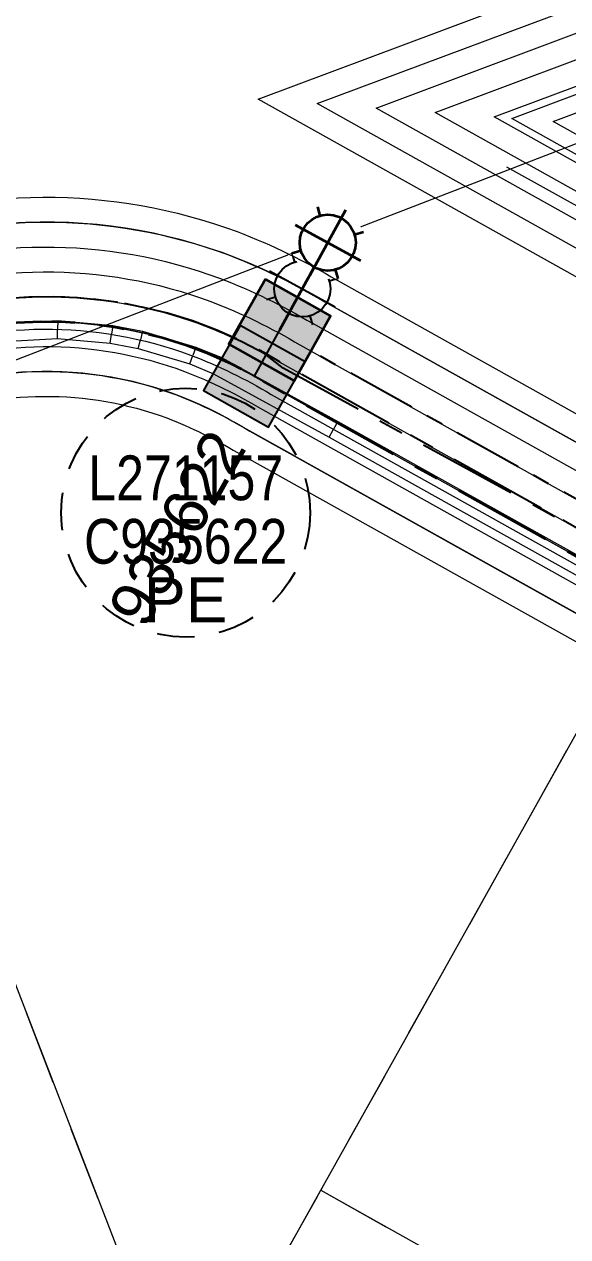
# Model space of a CAD drawing. Header units: metres. Extents: x 0 to 311631, y 0 to 6270612.
# Drawn here: x 311198.98 to 311220.81, y 6270212.5 to 6270261.21 of the extents above; entities that cross this region are included whole.
import ezdxf
from ezdxf.enums import TextEntityAlignment as Align

# ---------------------------------------------------------------- set-up
doc = ezdxf.new("R2010")
doc.units = ezdxf.units.M
doc.linetypes.add('Cable Exist UG', pattern=[7, 4, -1, 1, -1])
doc.linetypes.add('Dash', pattern=[5, 3, -2])
doc.layers.get('0').update_dxf_attribs({"color": 6})
for name, color, linetype, lineweight in [('_User Miscellaneous1', 30, 'Continuous', 13), ('_User_LV_Exist', 5, 'Continuous', 35), ('_User_SL_Exist', 4, 'Continuous', 35), ('Cadastre Developer_SP_EXT', 98, 'Continuous', 15), ('Cadastre Developer_SP_NEW', 92, 'Continuous', 15), ('Cadastre Roads_SP_EXT', 218, 'Continuous', 15), ('Mains_HV_EXT', 13, 'Continuous', 25)]:
    doc.layers.add(name, color=color, linetype=linetype, lineweight=lineweight)
doc.layers.add('_User Miscellaneous10', color=252, linetype='Continuous', lineweight=13, plot=False, transparency=0.75)
doc.layers.add('Cadastre Roads_SP_NEW', color=214, linetype='Continuous', lineweight=15, transparency=0.65)
for name, color, linetype in [('Equip_SP_SL_EXT', 7, 'Continuous'), ('Equip_SP_SL_NEW', 2, 'Continuous'), ('Mains_HV_New_V17', 2, 'Cable x'), ('Notes_SL_MISC', 4, 'Continuous'), ('SupportsUG_SP_LV_SL_NEW', 2, 'Continuous')]:
    doc.layers.add(name, color=color, linetype=linetype)
doc.styles.add('SL_LABEL', font='arial.ttf', dxfattribs={"height": 2})
doc.styles.get("Standard").update_dxf_attribs({"font": 'arial.ttf'})
doc.linetypes.add('Cable E UG', pattern='A,5,-0.1,["E",Standard,S=1.5,R=0,X=0,Y=-0.75],-1.45', length=6.55)
doc.linetypes.add('Cable x', pattern='A,4.5,-0.01,["X",Standard,S=1.25,R=0,X=0,Y=-0.65],-1.2', length=5.71)

# ---------------------------------------------------------------- blocks, each defined once
blk = doc.blocks.new('*U395')
at = {"style": 'SL_LABEL'}
for tag, height, rotation, flags, p in [('ASSET_NUM', 1, 61.2143, 8, (4.054, 14.749)), ('STREET_CODE', 0.001, 270, 9, (0.001, 0))]:
    blk.add_attdef(tag, text='', height=height, rotation=rotation, dxfattribs=dict(at, flags=flags)).set_placement(p, align=Align.MIDDLE_LEFT)
for tag, height, rotation, flags, p in [('LNUMBER', 1, 61.2143, 8, (5.807, 13.786)), ('LANTNUMBER', 0.2, 270, 9, (-1.4, 2.6)), ('LOUTREACH', 0.2, 270, 9, (-1.4, 2.2)), ('LOUTREACHVOCAB', 0.2, 270, 9, (-1.4, 2)), ('LRATECODE', 0.2, 270, 9, (-1.4, 1.8)), ('LREMOVE', 0.2, 270, 9, (-1.4, 1.6)), ('LREPLACE', 0.2, 270, 9, (-1.4, 1.4)), ('LTYPEVOCAB', 0.2, 270, 9, (-1.4, 1)), ('LTYPE', 0.2, 270, 9, (-1.4, 1.2)), ('LEGEND', 0.2, 270, 9, (-1.4, 0.8)), ('SUBURB', 0.2, 270, 9, (-1.4, 0.6)), ('STREETNAME', 0.2, 270, 9, (-1.4, 0.4)), ('LOCATION', 0.2, 270, 9, (-1.4, 0.2)), ('LNEW', 0.2, 270, 9, (-6.4, 0)), ('LMASTVOCAB', 0.2, 270, 9, (-6.2, 0)), ('LMAST', 0.2, 270, 9, (-6, 0)), ('LLAMPVOCAB', 0.2, 270, 9, (-5.8, 0)), ('LLAMP', 0.2, 270, 9, (-5.6, 0)), ('LEXIST', 0.2, 270, 9, (-5.4, 0)), ('LCHARGE3PERCENT', 0.2, 270, 9, (-5.2, 0)), ('LCHARGE3', 0.2, 270, 9, (-5, 0)), ('LCHARGE2PERCENT', 0.2, 270, 9, (-4.8, 0)), ('LCHARGE2', 0.2, 270, 9, (-4.6, 0)), ('LCHARGE1PERCENT', 0.2, 270, 9, (-4.4, 0)), ('LCHARGE1', 0.2, 270, 9, (-4.2, 0)), ('LCATEGORY', 0.2, 270, 9, (-4, 0)), ('LBRACKETVOCAB', 0.2, 270, 9, (-3.8, 0)), ('LBRACKET', 0.2, 270, 9, (-3.6, 0)), ('LKINGHEIGHT', 0.2, 270, 9, (-3.4, 0)), ('CREPLACE', 0.2, 270, 9, (-3.2, 0)), ('CREMOVE', 0.2, 270, 9, (-3, 0)), ('CNUMBER', 0.2, 270, 9, (-2.8, 0)), ('CNEW', 0.2, 270, 9, (-2.6, 0)), ('CEXIST', 0.2, 270, 9, (-2.4, 0)), ('USAGE', 0.2, 270, 9, (-2.2, 0)), ('STATE', 0.2, 270, 9, (-2, 0)), ('OWNED_BY', 0.2, 270, 9, (-1.8, 0)), ('ORIENTATION', 0.2, 270, 9, (-1.6, 0)), ('OPERATING_VOLTAGE', 0.2, 270, 9, (-1.4, 0)), ('NOTES', 0.2, 270, 9, (-1.4, 0)), ('NO_PHASES', 0.2, 270, 9, (-1.2, 0)), ('LANTERN_TYPE', 0.2, 270, 9, (-1, 0)), ('LANTERN_PURPOSE', 0.2, 270, 9, (-0.8, 0)), ('CONTROL_TYPE', 0.2, 270, 9, (-0.6, 0)), ('CONSTRUCTED_VOLTAGE', 0.2, 270, 9, (-0.4, 0)), ('MAINTAINED_BY', 0.2, 270, 9, (-1.4, -0.663))]:
    blk.add_attdef(tag, text='', height=height, rotation=rotation, dxfattribs=dict(flags=flags)).set_placement(p, align=Align.MIDDLE_LEFT)
for tag, p, height, flags in [('OPERATED_BY', (-1.4, -0.407), 0.2, 9), ('Z', (0, 0), 0.001, 1)]:
    blk.add_attdef(tag, p, '', height=height, rotation=270, dxfattribs=dict(flags=flags))
blk.add_wipeout([(4.298, 13.118), (4.926, 12.057), (4.965, 10.826), (3.905, 10.198), (2.673, 10.16), (2.045, 11.22), (2.007, 12.451), (3.067, 13.079)])
for p, q in [((2.763, 10.324), (4.208, 12.953)), ((3.067, 13.079), (3.172, 12.719)), ((4.027, 12.625), (4.208, 12.953)), ((2.171, 12.361), (2.5, 12.18)), ((2.171, 12.361), (4.8, 10.916)), ((4.926, 12.057), (4.566, 11.953)), ((2.045, 11.22), (2.406, 11.324)), ((4.472, 11.097), (4.8, 10.916)), ((1.56, 8.133), (2.944, 10.653)), ((3.905, 10.198), (3.8, 10.558))]:
    blk.add_line(p, q)
blk.add_circle((3.486, 11.639), 1.125)
blk = doc.blocks.new('*U396')
at = {"layer": 'Equip_SP_SL_EXT'}
h = blk.add_hatch(color=256, dxfattribs=at)
h.dxf.hatch_style = 1
h.paths.add_polyline_path([(0.204, 2.111), (-2.111, 0.204), (-0.204, -2.111), (2.111, -0.204)])
blk.add_lwpolyline([(0.204, 2.111), (-2.111, 0.204), (-0.204, -2.111), (2.111, -0.204)], close=True)
at = {"width": 0.9, "flags": 8}
blk.add_attdef('ASSET_NUM', text='', height=2, dxfattribs=at).set_placement((4, 2), align=Align.MIDDLE_LEFT)
at = {"flags": 1}
blk.add_attdef('Z', (-2.351, -1.813), '', height=0.2, rotation=270, dxfattribs=at)
at = {"flags": 9}
for tag, p in [('NOTES', (-2, -1.813)), ('SUBURB', (-1.8, -1.813)), ('STREETNAME', (-1.6, -1.813)), ('LOCATION', (-1.4, -1.813)), ('LEGEND', (-1.2, -1.813)), ('USAGE', (-1, -1.813)), ('STATE', (-0.8, -1.813)), ('OWNED_BY', (-0.6, -1.813)), ('COLUMN_TYPE', (-0.4, -1.813)), ('STREET_CODE', (-0.2, -1.813)), ('STRUCTURE_PLANT_NUMBER', (0.031, -1.813))]:
    blk.add_attdef(tag, text='', height=0.2, rotation=270, dxfattribs=at).set_placement(p, align=Align.MIDDLE_LEFT)
blk = doc.blocks.new('*U285')
at = {"linetype": 'Dash', "ltscale": 0.5}
blk.add_circle((0, 0), 5, dxfattribs=at)
at = {"insert": (0, -2.6), "char_height": 1.8, "attachment_point": 2}
blk.add_mtext('PE', dxfattribs=at)
at = {"width": 0.8}
blk.add_attdef('SNUMBER', text='', height=1.8, dxfattribs=at).set_placement((0, 0.5), align=Align.CENTER)
at = {"flags": 1}
blk.add_attdef('Z', (0, 0), '', height=0.2, dxfattribs=at)
at = {"width": 0.8}
blk.add_attdef('CNUMBER', text='', height=1.8, dxfattribs=at).set_placement((0, -0.25), align=Align.TOP_CENTER)

msp = doc.modelspace()

# ---------------------------------------------------------------- linework, layer by layer
at = {"layer": '_User Miscellaneous1'}
for p, q in [((311197.531, 6270249.157), (311200.333, 6270249.312)), ((311200.333, 6270249.312), (311200.326, 6270248.951)), ((311200.333, 6270249.312), (311202.541, 6270249.111)), ((311200.32, 6270248.59), (311200.326, 6270248.951)), ((311202.541, 6270249.111), (311202.491, 6270248.754)), ((311202.541, 6270249.111), (311203.736, 6270248.88)), ((311203.736, 6270248.88), (311203.65, 6270248.53)), ((311203.736, 6270248.88), (311205.871, 6270248.241)), ((311197.621, 6270248.441), (311200.32, 6270248.59)), ((311200.32, 6270248.59), (311202.44, 6270248.397)), ((311202.44, 6270248.397), (311202.491, 6270248.754)), ((311202.44, 6270248.397), (311203.564, 6270248.18)), ((311203.564, 6270248.18), (311203.65, 6270248.53)), ((311203.564, 6270248.18), (311205.631, 6270247.561)), ((311205.631, 6270247.561), (311205.751, 6270247.901)), ((311205.871, 6270248.241), (311205.751, 6270247.901)), ((311205.871, 6270248.241), (311206.901, 6270247.82)), ((311206.901, 6270247.82), (311206.746, 6270247.495)), ((311205.631, 6270247.561), (311206.59, 6270247.169)), ((311206.59, 6270247.169), (311206.746, 6270247.495)), ((311211.233, 6270244.622), (311211.408, 6270244.937)), ((311211.582, 6270245.252), (311211.408, 6270244.937)), ((311211.582, 6270245.252), (311228.646, 6270235.716)), ((311211.233, 6270244.622), (311228.294, 6270235.087))]:
    msp.add_line(p, q, dxfattribs=at)
at = {"layer": '_User Miscellaneous10', "flags": 128}
for points in [[(311213.123, 6270257.84), (311223.764, 6270261.834), (311226.674, 6270262.655), (311235.281, 6270265.085), (311258.826, 6270274.174), (311308.047, 6270293.187), (311273.496, 6270231.365), (311264.865, 6270228.923)], [(311215.493, 6270257.661), (311224.076, 6270260.883), (311226.946, 6270261.693), (311235.597, 6270264.135), (311259.187, 6270273.241), (311305.822, 6270291.255), (311272.825, 6270232.215), (311264.991, 6270229.998)], [(311217.862, 6270257.483), (311224.388, 6270259.932), (311227.218, 6270260.731), (311235.914, 6270263.186), (311259.547, 6270272.308), (311303.597, 6270289.324), (311272.154, 6270233.064), (311265.117, 6270231.073)], [(311220.232, 6270257.304), (311224.701, 6270258.981), (311227.49, 6270259.768), (311236.231, 6270262.236), (311259.907, 6270271.375), (311301.372, 6270287.392), (311271.484, 6270233.914), (311265.243, 6270232.148)]]:
    msp.add_lwpolyline(points, close=True, dxfattribs=at)
at = {"layer": '_User Miscellaneous10', "color": 4, "flags": 128}
msp.add_lwpolyline([(311218.573, 6270257.429), (311224.482, 6270259.646), (311227.299, 6270260.442), (311236.009, 6270262.901), (311259.655, 6270272.028), (311302.929, 6270288.744), (311271.953, 6270233.319), (311265.155, 6270231.395)], close=True, dxfattribs=at)
at = {"layer": '_User Miscellaneous10', "flags": 128}
msp.add_lwpolyline([(311054.271, 6270186.297), (311056.798, 6270192.005), (311194.815, 6270245.32, -0.182569), (311204.709, 6270245.393, -0.043391), (311207.549, 6270244.001), (311255.836, 6270217.014), (311257.151, 6270212.368), (311244.186, 6270189.169, -0.179582), (311236.856, 6270182.737), (311082.359, 6270123.058), (311077.944, 6270125.012)], format="xyb", close=True, dxfattribs=at)
at = {"layer": 'Cadastre Developer_SP_EXT', "linetype": 'Dash'}
for points in [[(311223.205, 6270236.396), (311209.293, 6270211.501), (311203.755, 6270209.362), (311190.147, 6270244.589), (311194.455, 6270246.252), (311194.455, 6270246.252, -0.22316), (311207.178, 6270245.354)], [(311247.863, 6270193.701), (311244.957, 6270188.499), (311244.957, 6270188.499, -0.174894), (311237.267, 6270181.824), (311237.267, 6270181.824), (311222.9, 6270176.275), (311209.293, 6270211.501), (311210.892, 6270214.363), (311228.878, 6270204.312)]]:
    msp.add_lwpolyline(points, format="xyb", close=True, dxfattribs=at)
for points in [[(311190.147, 6270244.589), (311176.562, 6270239.341), (311190.169, 6270204.113), (311193.902, 6270205.555), (311203.755, 6270209.362), (311190.147, 6270244.589)], [(311241.191, 6270226.344), (311223.205, 6270236.396), (311210.892, 6270214.363), (311228.878, 6270204.312), (311241.191, 6270226.344)]]:
    msp.add_lwpolyline(points, close=True, dxfattribs=at)
at = {"layer": 'Cadastre Developer_SP_NEW'}
for p, q in [((311207.178, 6270245.354), (311223.206, 6270236.396)), ((311207.178, 6270245.354), (311223.206, 6270236.396)), ((311190.147, 6270244.588), (311203.755, 6270209.362)), ((311190.147, 6270244.588), (311203.755, 6270209.362)), ((311223.206, 6270236.396), (311209.292, 6270211.501)), ((311223.206, 6270236.396), (311209.292, 6270211.501)), ((311210.892, 6270214.364), (311247.864, 6270193.701)), ((311210.892, 6270214.364), (311247.864, 6270193.701))]:
    msp.add_line(p, q, dxfattribs=at)
msp.add_arc((311199.86, 6270232.26), 15, 60.8, 111.1208, dxfattribs=at)
at = {"layer": 'Cadastre Roads_SP_EXT', "linetype": 'Continuous'}
msp.add_lwpolyline([(311056.014, 6270192.664), (311224.944, 6270257.877), (311236.591, 6270261.173), (311234.428, 6270266.774)], dxfattribs=at)
at = {"layer": 'Cadastre Roads_SP_NEW'}
msp.add_line((311218.36, 6270255.486), (311263.662, 6270230.168), dxfattribs=at)
at = {"layer": 'Mains_HV_EXT', "linetype": 'Cable Exist UG'}
msp.add_lwpolyline([(311246.037, 6270249.387), (311244.344, 6270250.425), (311240.55, 6270243.69), (311238.142, 6270231.485), (311238.142, 6270231.485), (311224.67, 6270239.015), (311209.383, 6270247.388), (311208.641, 6270247.973), (311208.641, 6270247.973, 0.223162), (311193.374, 6270249.051), (311193.374, 6270249.051), (311189.066, 6270247.387), (311078.412, 6270204.526), (311078.412, 6270204.526), (311053.772, 6270195.014), (311049.907, 6270186.255), (311040.652, 6270210.351), (311040.652, 6270210.351), (311039.649, 6270212.901), (311038.745, 6270212.532)], format="xyb", dxfattribs=at)

# ---------------------------------------------------------------- block references
at = {"layer": 'Notes_SL_MISC', "linetype": 'ByBlock', "lineweight": -2}
ref = msp.add_blockref('*U285', (311205.469, 6270241.586), dxfattribs=at)
ref.add_attrib('SNUMBER', 'L271157', dxfattribs={"layer": '0', "height": 1.8, "width": 0.8}).set_placement((311205.469, 6270242.086), align=Align.CENTER)
ref.add_attrib('CNUMBER', 'C935622', dxfattribs={"height": 1.8, "width": 0.8}).set_placement((311205.469, 6270241.336), align=Align.TOP_CENTER)

# ---------------------------------------------------------------- next in the draw order: block references
at = {"layer": 'Equip_SP_SL_NEW', "linetype": 'Cable E UG', "lineweight": -3}
msp.add_blockref('*U395', (311206.667, 6270238.935), dxfattribs=at)

# ---------------------------------------------------------------- next in the draw order: linework, layer by layer
at = {"layer": '_User Miscellaneous1'}
for p, q in [((311206.901, 6270247.82), (311211.582, 6270245.252)), ((311206.59, 6270247.169), (311211.233, 6270244.622))]:
    msp.add_line(p, q, dxfattribs=at)
at = {"layer": '_User Miscellaneous10', "flags": 128}
for points in [[(311052.106, 6270186.349), (311055.304, 6270193.572), (311194.095, 6270247.185, -0.182821), (311205.416, 6270247.264, -0.043162), (311208.553, 6270245.731), (311257.535, 6270218.356), (311259.301, 6270212.115), (311245.938, 6270188.206, -0.179279), (311237.573, 6270180.871), (311082.307, 6270120.893), (311076.377, 6270123.519)], [(311053.188, 6270186.323), (311056.051, 6270192.789), (311194.455, 6270246.252, -0.182703), (311205.063, 6270246.329, -0.043273), (311208.051, 6270244.866), (311256.686, 6270217.685), (311258.226, 6270212.242), (311245.062, 6270188.688, -0.179423), (311237.215, 6270181.804), (311082.333, 6270121.975), (311077.16, 6270124.265)]]:
    msp.add_lwpolyline(points, format="xyb", close=True, dxfattribs=at)
at = {"layer": '_User_SL_Exist', "color": 4, "linetype": 'Cable Exist UG', "lineweight": -3, "ltscale": 0.7, "flags": 128}
msp.add_lwpolyline([(311243.193, 6270228.662), (311242.591, 6270230.145), (311238.306, 6270232.539, 0.794917), (311236.99, 6270233.275), (311210.494, 6270248.083)], format="xyb", dxfattribs=at)
at = {"layer": 'Cadastre Roads_SP_NEW'}
msp.add_line((311208.154, 6270247.1), (311255.916, 6270220.406), dxfattribs=at)
msp.add_arc((311199.86, 6270232.26), 17, 60.8, 111.1208, dxfattribs=at)

# ---------------------------------------------------------------- next in the draw order: block references
at = {"layer": 'SupportsUG_SP_LV_SL_NEW'}
ref = msp.add_blockref('*U396', (311208.226, 6270247.068), dxfattribs=dict(at, rotation=21.1703830387529))
ref.add_attrib('ASSET_NUM', '935622', dxfattribs={"layer": '0', "height": 1.8, "rotation": 60.8}).set_placement((311203.07, 6270237.305), align=Align.MIDDLE_LEFT)

# ---------------------------------------------------------------- next in the draw order: block references
at = {"layer": '_User_LV_Exist', "linetype": 'Cable E UG', "lineweight": -3}
msp.add_blockref('*U395', (311207.689, 6270240.795), dxfattribs=at)

# ---------------------------------------------------------------- next in the draw order: linework, layer by layer
at = {"layer": '_User Miscellaneous10', "flags": 128}
for points in [[(311208.384, 6270258.198), (311223.14, 6270263.736), (311226.131, 6270264.58), (311234.648, 6270266.985), (311258.106, 6270276.04), (311312.497, 6270297.05), (311274.838, 6270229.666), (311264.612, 6270226.773)], [(311210.753, 6270258.019), (311223.452, 6270262.785), (311226.403, 6270263.618), (311234.964, 6270266.035), (311258.466, 6270275.107), (311310.272, 6270295.118), (311274.167, 6270230.516), (311264.738, 6270227.848)]]:
    msp.add_lwpolyline(points, close=True, dxfattribs=at)
for points in [[(311045.614, 6270186.505), (311050.824, 6270198.274), (311191.933, 6270252.782, -0.183313), (311207.539, 6270252.876, -0.042595), (311211.557, 6270250.926), (311262.632, 6270222.381), (311265.751, 6270211.358), (311251.194, 6270185.311, -0.178632), (311239.726, 6270175.27), (311082.151, 6270114.401), (311071.675, 6270119.038)], [(311046.696, 6270186.479), (311051.571, 6270197.49), (311192.293, 6270251.849, -0.183249), (311207.186, 6270251.941, -0.042679), (311211.057, 6270250.06), (311261.782, 6270221.71), (311264.676, 6270211.484), (311250.318, 6270185.794, -0.17872), (311239.367, 6270176.203), (311082.177, 6270115.483), (311072.459, 6270119.785)], [(311047.778, 6270186.453), (311052.317, 6270196.707), (311192.653, 6270250.916, -0.18318), (311206.832, 6270251.006, -0.042767), (311210.556, 6270249.194), (311260.933, 6270221.039), (311263.601, 6270211.61), (311249.443, 6270186.277, -0.178815), (311239.008, 6270177.137), (311082.203, 6270116.565), (311073.243, 6270120.532)], [(311048.86, 6270186.427), (311053.064, 6270195.923), (311193.014, 6270249.984, -0.183104), (311206.478, 6270250.07, -0.042859), (311210.056, 6270248.328), (311260.084, 6270220.368), (311262.526, 6270211.737), (311248.567, 6270186.759, -0.178917), (311238.65, 6270178.07), (311082.229, 6270117.647), (311074.026, 6270121.279)], [(311049.942, 6270186.401), (311053.811, 6270195.14), (311193.374, 6270249.051, -0.18302), (311206.124, 6270249.135, -0.042955), (311209.555, 6270247.462), (311259.234, 6270219.697), (311261.451, 6270211.863), (311247.691, 6270187.242, -0.179027), (311238.291, 6270179.004), (311082.255, 6270118.729), (311074.81, 6270122.025)], [(311051.024, 6270186.375), (311054.557, 6270194.356), (311193.734, 6270248.118, -0.182926), (311205.77, 6270248.2, -0.043056), (311209.054, 6270246.596), (311258.385, 6270219.027), (311260.376, 6270211.989), (311246.815, 6270187.724, -0.179147), (311237.932, 6270179.937), (311082.281, 6270119.811), (311075.593, 6270122.772)]]:
    msp.add_lwpolyline(points, format="xyb", close=True, dxfattribs=at)
at = {"layer": '_User Miscellaneous10', "color": 4, "flags": 128}
msp.add_lwpolyline([(311051.349, 6270186.367), (311054.781, 6270194.121), (311193.842, 6270247.838, -0.182896), (311205.664, 6270247.919, -0.043087), (311208.904, 6270246.337), (311258.13, 6270218.825), (311260.054, 6270212.027), (311246.552, 6270187.868, -0.179186), (311237.824, 6270180.217), (311082.289, 6270120.136), (311075.828, 6270122.996)], format="xyb", close=True, dxfattribs=at)
at = {"layer": '_User_LV_Exist', "linetype": 'Cable Exist UG', "flags": 128}
msp.add_lwpolyline([(311241.672, 6270227.222), (311239.055, 6270226.393), (311230.513, 6270231.167), (311230.346, 6270234.697), (311209.054, 6270246.596, 0.235082), (311193.817, 6270248.15), (311178.301, 6270242.13)], format="xyb", dxfattribs=at)
at = {"layer": 'Cadastre Roads_SP_NEW'}
msp.add_line((311210.105, 6270250.591), (311257.867, 6270223.898), dxfattribs=at)
msp.add_arc((311199.86, 6270232.26), 21, 60.8, 111.1208, dxfattribs=at)
at = {"layer": 'Mains_HV_New_V17', "color": 1, "linetype": 'Cable Exist UG', "flags": 128}
msp.add_lwpolyline([(311238.072, 6270231.524), (311209.555, 6270247.462, 0.236806), (311193.374, 6270249.051), (311053.811, 6270195.14), (311049.942, 6270186.401), (311041.622, 6270210.878), (311041.622, 6270210.878)], format="xyb", dxfattribs=at)

# ---------------------------------------------------------------- next in the draw order: block references
at = {"layer": '_User_LV_Exist', "rotation": 21.1703830387529}
msp.add_blockref('*U396', (311209.249, 6270248.928), dxfattribs=at)

doc.saveas('drawing.dxf')
